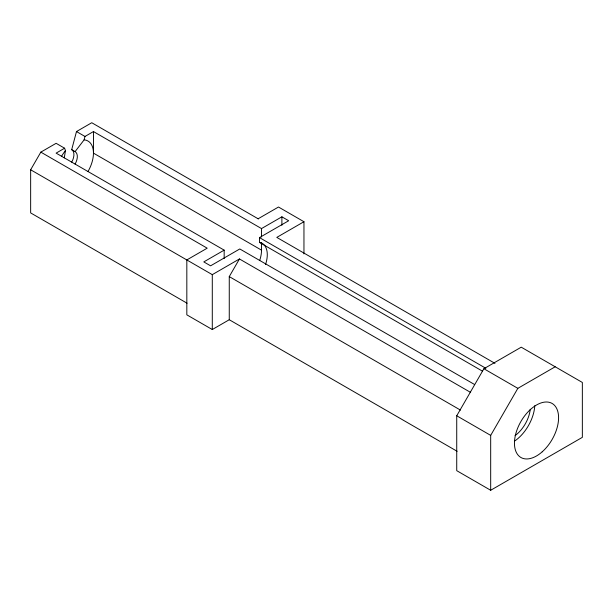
<?xml version="1.0" encoding="UTF-8"?>
<svg xmlns="http://www.w3.org/2000/svg" width="613" height="613" viewBox="0 0 613 613"><rect width="100%" height="100%" fill="white"/><g stroke="black" fill="none" stroke-linecap="round" stroke-linejoin="round"><path stroke-width="0.92" d="M187.08 303.22L30.65 212.91L30.65 169.778L40.833 152.131L56.112 143.312L64.603 148.216L65.453 150.622L64.288 157.847M87.988 171.525A26.405 15.248 -60 0 0 84.119 139.841L84.969 136.454L93.46 131.565L261.513 228.58L281.888 216.818L288.677 220.741L259.475 237.599L259.475 242.419L482.554 371.21M71.698 162.123A10.804 6.237 -60 0 0 71.698 149.649L76.487 131.55L91.758 122.73L258.372 218.925M457.137 451.298L229.262 319.733L229.262 276.601L239.445 258.962L470.638 392.435M456.731 415.783L483.895 368.735L521.242 347.18L582.35 382.458L582.35 437.345L490.684 490.27L456.731 470.669L456.731 415.783L490.684 435.383L490.684 490.27M490.684 435.383L517.847 388.343L555.186 366.781M75.093 164.085A10.804 6.237 -60 0 0 75.093 151.61L84.119 139.841M64.603 148.216L56.112 153.127L224.166 250.142L224.166 258.579M258.119 218.78L278.494 207.018L303.956 221.722L303.956 253.897M224.166 250.142L203.8 261.904L210.588 265.82L239.79 248.962L474.477 384.458M30.65 169.778L212.29 274.647L239.445 258.962M303.956 221.722L276.792 237.4L494.967 363.363M40.833 152.131L207.194 248.181L186.827 259.943L186.827 314.837L212.29 329.533L229.262 319.733M259.475 242.419L262.119 243.231M76.487 131.55L84.969 136.454M259.475 237.599L485.871 368.306M483.895 368.735L517.847 388.343M259.667 260.579A26.405 15.248 -60 0 0 261.513 250.15L93.46 153.127L93.46 131.565M71.698 149.649L75.093 151.61M229.262 276.601L460.447 410.082M281.888 216.818L281.888 225.262M261.513 228.58L261.513 237.024M261.513 242.648L261.513 250.15M212.29 274.647L212.29 329.533M61.584 156.284A26.405 15.248 -60 0 1 65.453 150.622M534.774 405.714A31.209 18.022 -60 0 1 514.912 440.87M262.9 243.744A24.964 14.413 -60 0 1 265.536 264.517M530.253 409.315A24.964 14.413 -60 0 1 515.058 435.644M542.229 451.796A31.209 18.022 -60 0 0 552.121 403.454A31.209 18.022 -60 0 0 515.204 436.195A31.209 18.022 -60 0 0 542.229 451.796"/></g></svg>
